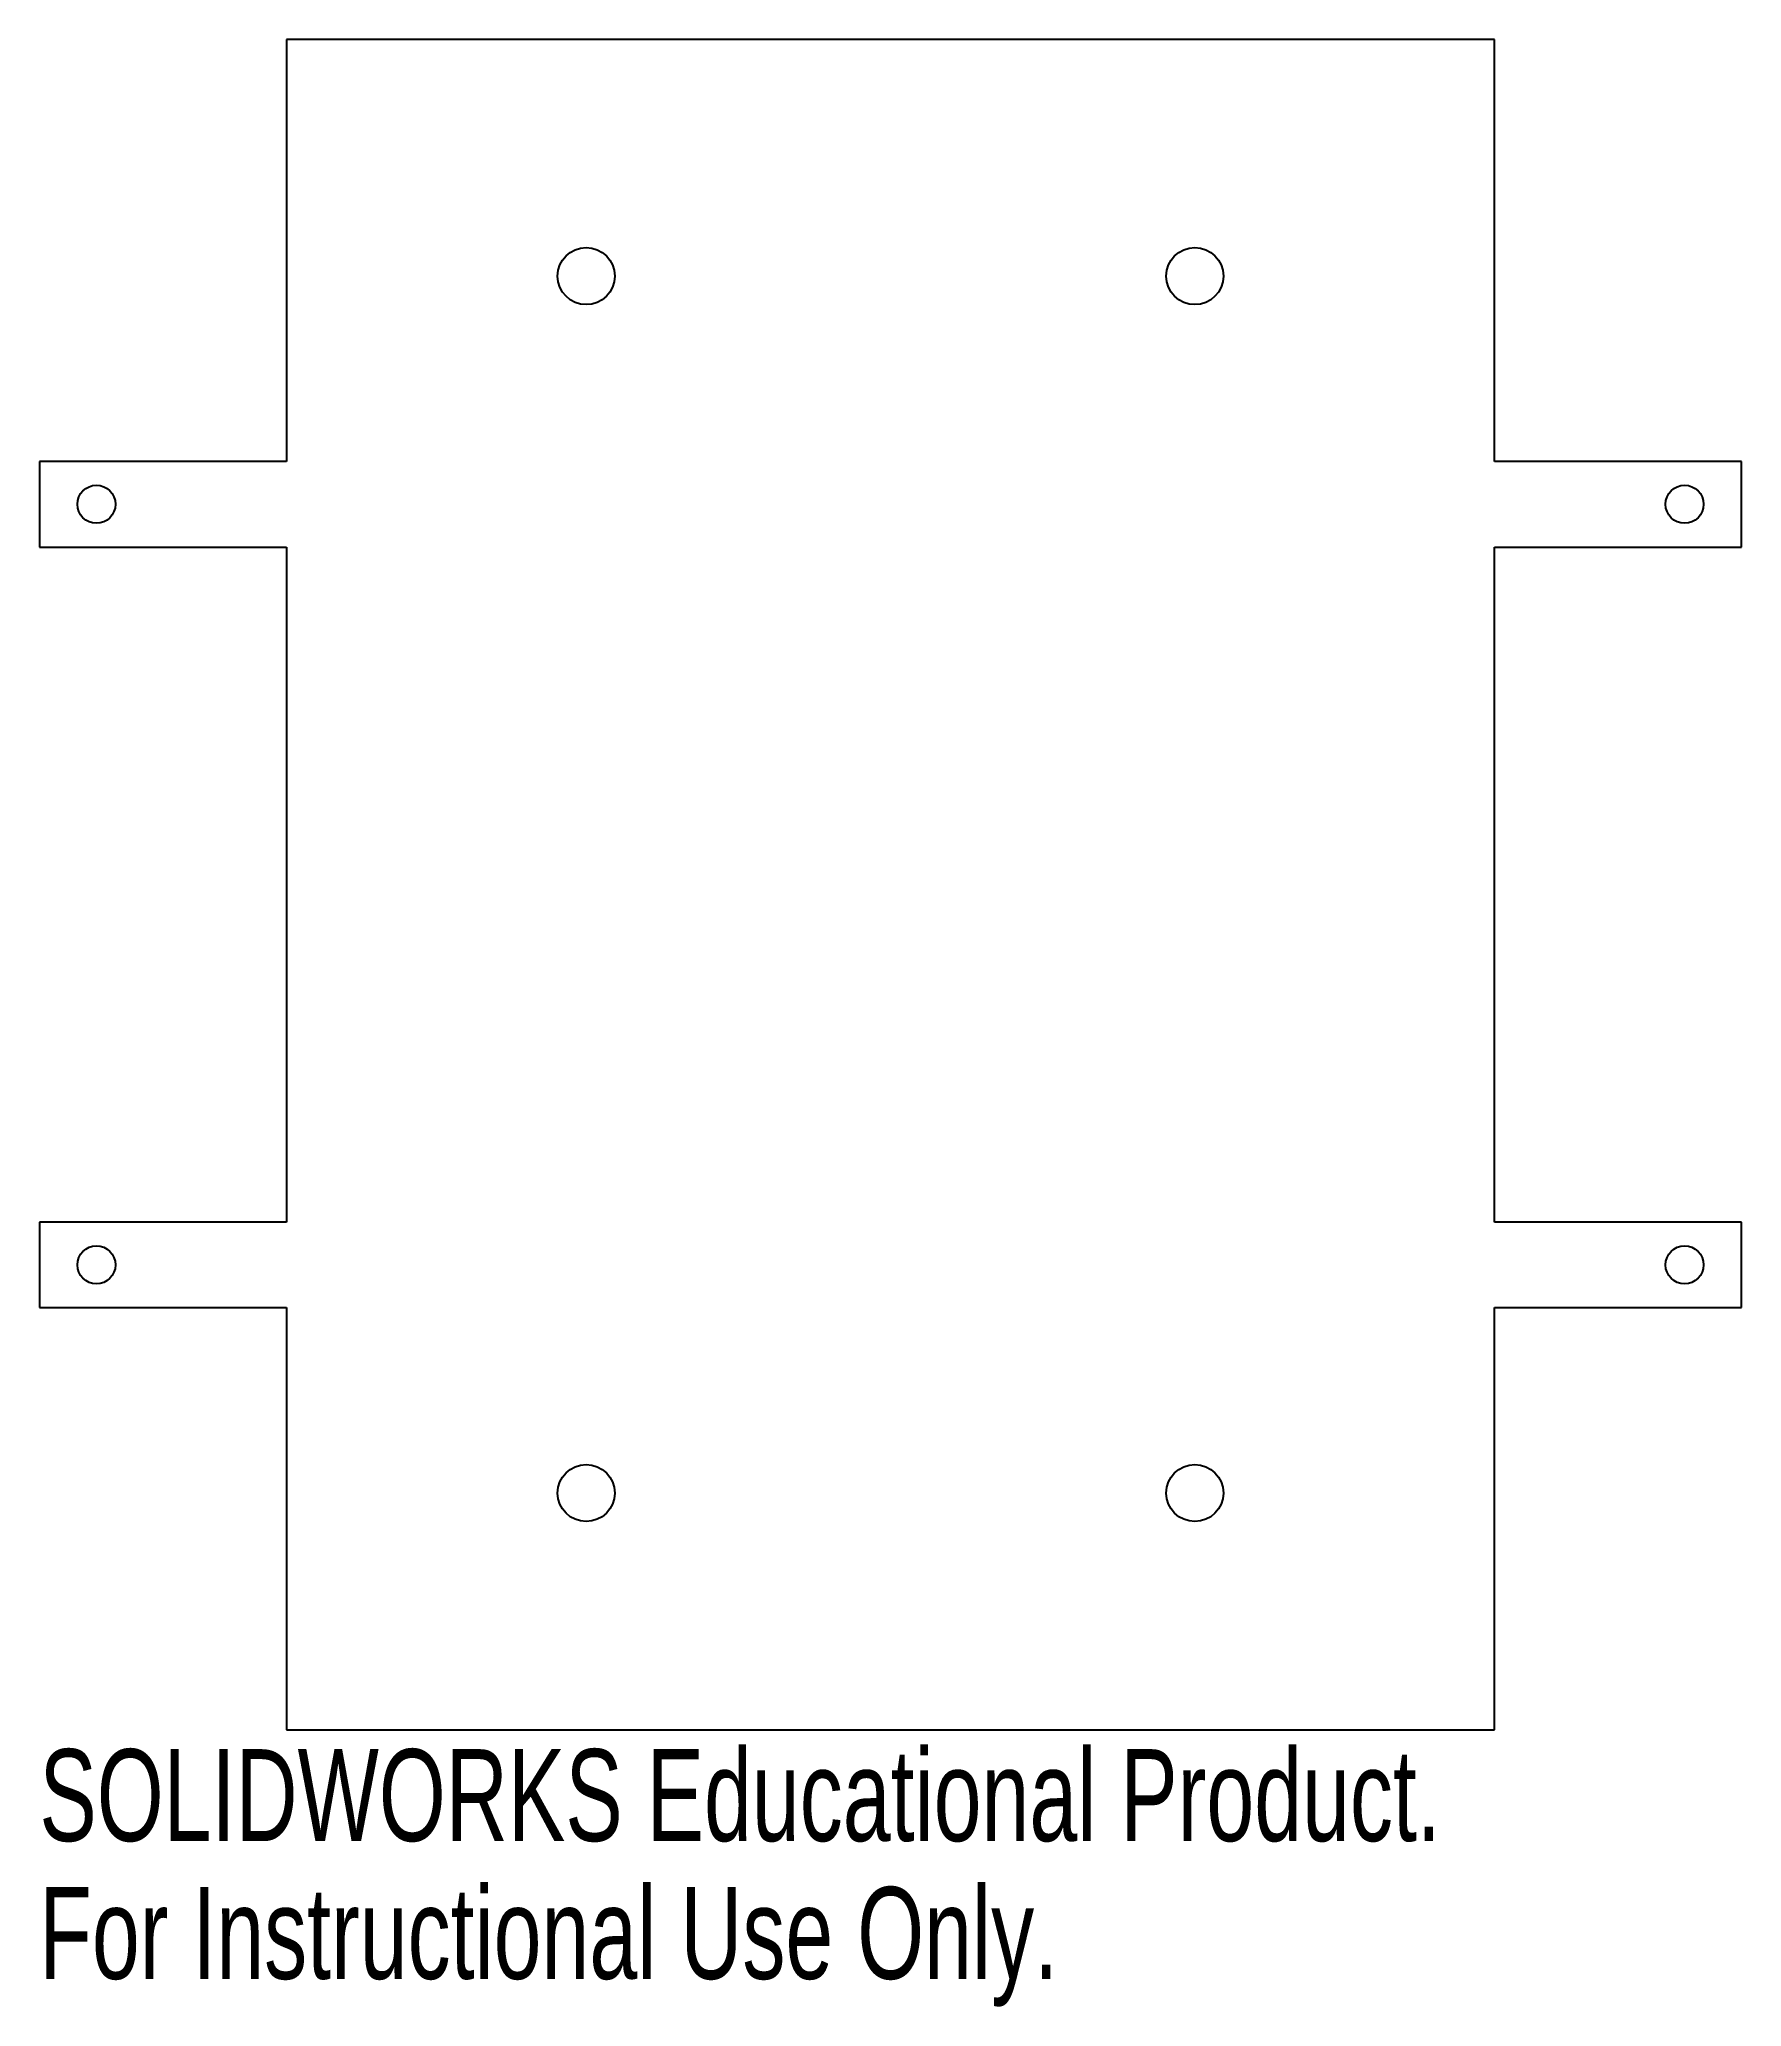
# Model space of a CAD drawing. Header units: millimetres. Extents: x -45 to 45, y -59 to 44.
import ezdxf

# ---------------------------------------------------------------- set-up
doc = ezdxf.new("R2010")
doc.units = ezdxf.units.MM
doc.styles.add('SLDTEXTSTYLE0', font='TXT', dxfattribs={"width": 0.7})

msp = doc.modelspace()

# ---------------------------------------------------------------- linework, layer by layer
at = {"color": 7, "linetype": 'Continuous', "lineweight": 25}
for p, q in [((31.75, 44.45), (-31.75, 44.45)), ((-31.75, 44.45), (-31.75, 22.25)), ((31.75, 22.25), (31.75, 44.45)), ((-31.75, 22.25), (-44.75, 22.25)), ((-44.75, 22.25), (-44.75, 17.75)), ((44.75, 22.25), (31.75, 22.25)), ((44.75, 17.75), (44.75, 22.25)), ((-44.75, 17.75), (-31.75, 17.75)), ((-31.75, 17.75), (-31.75, -17.75)), ((31.75, -17.75), (31.75, 17.75)), ((31.75, 17.75), (44.75, 17.75)), ((-31.75, -17.75), (-44.75, -17.75)), ((-44.75, -17.75), (-44.75, -22.25)), ((44.75, -17.75), (31.75, -17.75)), ((44.75, -22.25), (44.75, -17.75)), ((-44.75, -22.25), (-31.75, -22.25)), ((-31.75, -22.25), (-31.75, -44.45)), ((31.75, -44.45), (31.75, -22.25)), ((31.75, -22.25), (44.75, -22.25)), ((-31.75, -44.45), (31.75, -44.45))]:
    msp.add_line(p, q, dxfattribs=at)
for centre, radius in [((-16, 32), 1.5), ((16, 32), 1.5), ((-41.75, 20), 1), ((41.75, 20), 1), ((-41.75, -20), 1), ((41.75, -20), 1), ((-16, -32), 1.5), ((16, -32), 1.5)]:
    msp.add_circle(centre, radius, dxfattribs=at)

# ---------------------------------------------------------------- texts
at = {"color": 7, "linetype": 'Continuous', "char_height": 4.8336, "attachment_point": 1, "style": 'SLDTEXTSTYLE0'}
for s, insert in [('SOLIDWORKS Educational Product.', (-44.75, -45.47)), ('For Instructional Use Only.', (-44.75, -52.72))]:
    msp.add_mtext(s, dxfattribs=dict(at, insert=insert))

doc.saveas('drawing.dxf')
